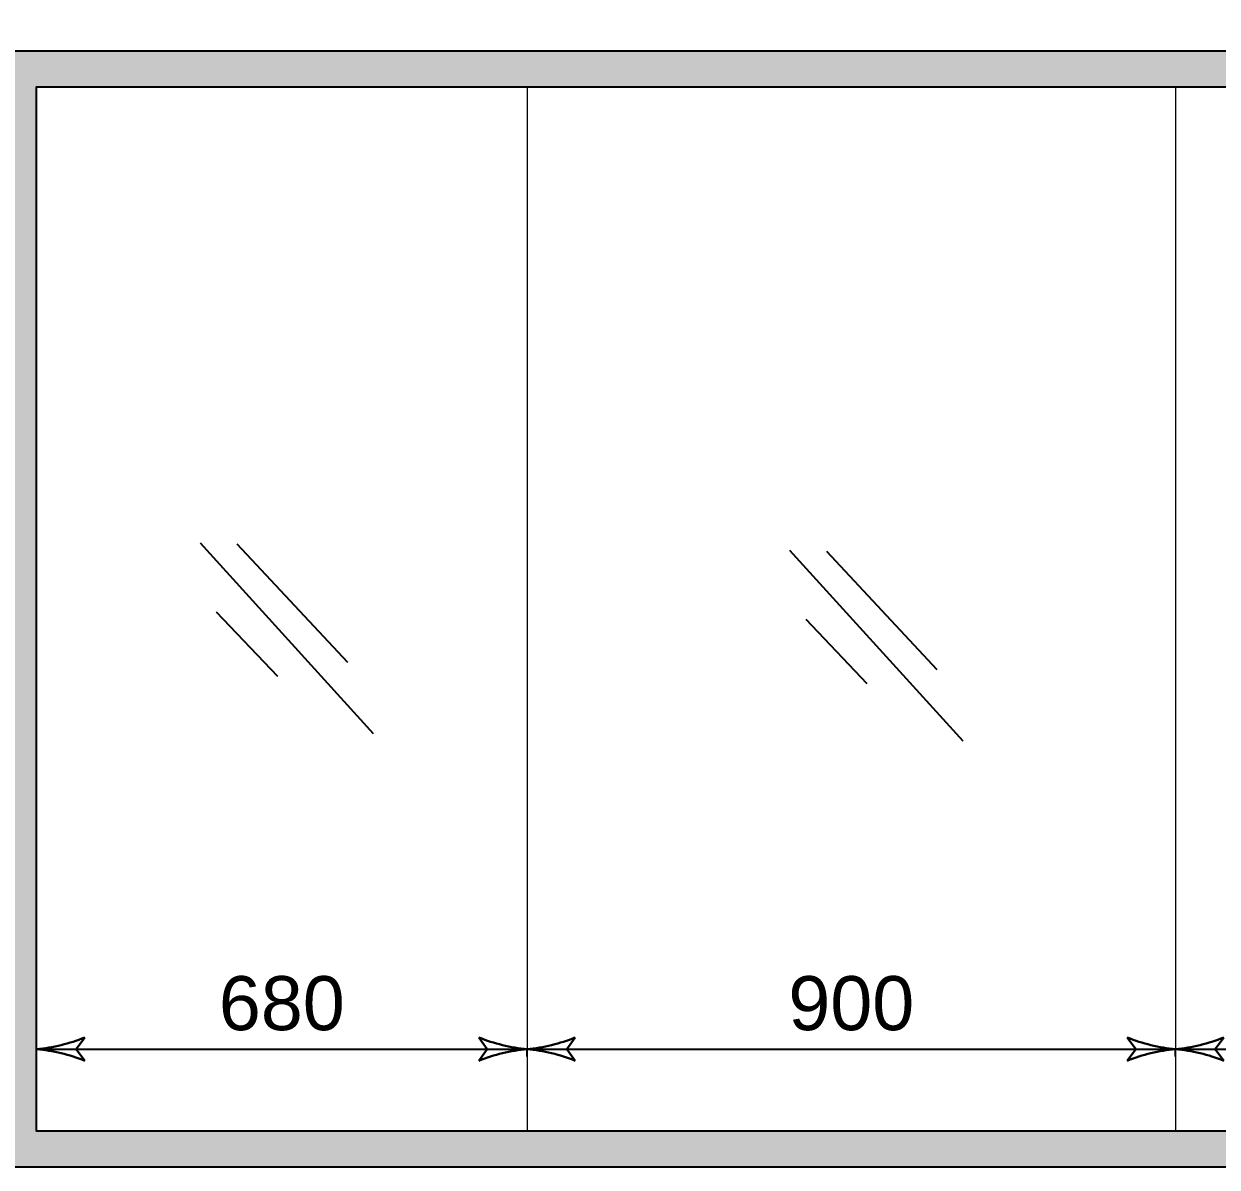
# Model space of a CAD drawing. Header units: millimetres. Extents: x 68727 to 319899, y -4876 to 265722.
# Drawn here: x 271181 to 272837, y 74780 to 76368 of the extents above; entities that cross this region are included whole.
import ezdxf

# ---------------------------------------------------------------- set-up
doc = ezdxf.new("R2010")
doc.units = ezdxf.units.MM
for name, color, linetype, lineweight in [('DIMENTIONS', 7, 'Continuous', 25), ('HACH', 252, 'Continuous', 13), ('wall', 5, 'Continuous', 30)]:
    doc.layers.add(name, color=color, linetype=linetype, lineweight=lineweight)
doc.layers.add('hatch', color=9, linetype='Continuous')
doc.layers.add('POLY', color=6, linetype='Continuous')
doc.styles.get("Standard").update_dxf_attribs({"font": 'arial.ttf'})
doc.dimstyles.new('SC-25', dxfattribs={"dimtxt": 75, "dimasz": 0.4, "dimexe": 1, "dimexo": 100, "dimgap": 25, "dimtad": 1, "dimdec": 0, "dimzin": 0, "dimdsep": 46, "dimtxsty": 'Standard', "dimblk1": 'A1', "dimblk2": 'A1', "dimsah": 1, "dimcen": 0.09, "dimdle": 3, "dimclrd": 1, "dimclre": 1, "dimclrt": 1, "dimadec": 0, "dimazin": 0, "dimtfac": 1, "dimtdec": 0, "dimtofl": 0, "dimtmove": 0, "dimatfit": 2, "dimldrblk": 'A1', "dimfxl": 10, "dimfxlon": 1, "dimtolj": 1, "dimtzin": 0, "dimarcsym": 0})

# ---------------------------------------------------------------- blocks, each defined once
blk = doc.blocks.new('A1')
at = {"layer": 'wall', "color": 1}
for p, q in [((-138.1, 0), (-167.3, 40.5)), ((-167.3, -40.5), (-138.1, 0))]:
    blk.add_line(p, q, dxfattribs=at)
for centre, start, end in [((53.3, 586.5), 248, 264.8035), ((53.3, -586.5), 95.1965, 112)]:
    blk.add_arc(centre, 588.9, start, end, dxfattribs=at)
blk = doc.blocks.new('*D926')
at = {"layer": 'Defpoints', "color": 0, "transparency": 16777216}
for p in [(271152.2, 77763.3), (271152.2, 76326.3), (274406, 76326.3)]:
    blk.add_point(p, dxfattribs=at)
at = {"layer": 'DIMENTIONS', "color": 1, "lineweight": -2, "transparency": 16777216}
for p, q in [((271152.2, 77753.3), (271152.2, 77764.3)), ((274405.6, 77763.3), (271152.6, 77763.3)), ((274406, 77753.3), (274406, 77764.3))]:
    blk.add_line(p, q, dxfattribs=at)
at = {"layer": 'DIMENTIONS', "color": 1, "lineweight": -2, "transparency": 16777216, "xscale": 0.4, "yscale": 0.4, "zscale": 0.4, "rotation": 180}
blk.add_blockref('A1', (271152.2, 77763.3), dxfattribs=at)
at = {"layer": 'DIMENTIONS', "color": 1, "lineweight": -2, "transparency": 16777216, "xscale": 0.4, "yscale": 0.4, "zscale": 0.4}
blk.add_blockref('A1', (274406, 77763.3), dxfattribs=at)
at = {"layer": 'DIMENTIONS', "color": 1, "transparency": 16777216, "insert": (272779.1, 77826.6), "char_height": 75, "attachment_point": 5}
blk.add_mtext('\\A1;3254', dxfattribs=at)
blk = doc.blocks.new('*D939')
at = {"layer": 'Defpoints', "color": 0, "transparency": 16777216}
for p in [(271879.1, 74944.2), (271198.1, 74830.4), (271879.1, 74830.4)]:
    blk.add_point(p, dxfattribs=at)
at = {"layer": 'DIMENTIONS', "color": 1, "lineweight": -2, "transparency": 16777216}
for p, q in [((271198.1, 74934.2), (271198.1, 74945.2)), ((271198.5, 74944.2), (271878.7, 74944.2)), ((271879.1, 74934.2), (271879.1, 74945.2))]:
    blk.add_line(p, q, dxfattribs=at)
at = {"layer": 'DIMENTIONS', "color": 1, "lineweight": -2, "transparency": 16777216, "xscale": 0.4, "yscale": 0.4, "zscale": 0.4, "rotation": 180}
blk.add_blockref('A1', (271198.1, 74944.2), dxfattribs=at)
at = {"layer": 'DIMENTIONS', "color": 1, "lineweight": -2, "transparency": 16777216, "xscale": 0.4, "yscale": 0.4, "zscale": 0.4}
blk.add_blockref('A1', (271879.1, 74944.2), dxfattribs=at)
at = {"layer": 'DIMENTIONS', "color": 1, "transparency": 16777216, "insert": (271538.6, 75007.5), "char_height": 75, "attachment_point": 5}
blk.add_mtext('\\A1;680', dxfattribs=at)
blk = doc.blocks.new('*D940')
at = {"layer": 'Defpoints', "color": 0, "transparency": 16777216}
for p in [(272779.1, 74944.2), (271879.1, 74830.4), (272779.1, 74830.4)]:
    blk.add_point(p, dxfattribs=at)
at = {"layer": 'DIMENTIONS', "color": 1, "lineweight": -2, "transparency": 16777216}
for p, q in [((271879.1, 74934.2), (271879.1, 74945.2)), ((271879.5, 74944.2), (272778.7, 74944.2)), ((272779.1, 74934.2), (272779.1, 74945.2))]:
    blk.add_line(p, q, dxfattribs=at)
at = {"layer": 'DIMENTIONS', "color": 1, "lineweight": -2, "transparency": 16777216, "xscale": 0.4, "yscale": 0.4, "zscale": 0.4, "rotation": 180}
blk.add_blockref('A1', (271879.1, 74944.2), dxfattribs=at)
at = {"layer": 'DIMENTIONS', "color": 1, "lineweight": -2, "transparency": 16777216, "xscale": 0.4, "yscale": 0.4, "zscale": 0.4}
blk.add_blockref('A1', (272779.1, 74944.2), dxfattribs=at)
at = {"layer": 'DIMENTIONS', "color": 1, "transparency": 16777216, "insert": (272329.1, 75007.5), "char_height": 75, "attachment_point": 5}
blk.add_mtext('\\A1;900', dxfattribs=at)
blk = doc.blocks.new('*D941')
at = {"layer": 'Defpoints', "color": 0, "transparency": 16777216}
for p in [(273679.1, 74944.2), (272779.1, 74830.4), (273679.1, 74830.4)]:
    blk.add_point(p, dxfattribs=at)
at = {"layer": 'DIMENTIONS', "color": 1, "lineweight": -2, "transparency": 16777216}
for p, q in [((272779.1, 74934.2), (272779.1, 74945.2)), ((272779.5, 74944.2), (273678.7, 74944.2)), ((273679.1, 74934.2), (273679.1, 74945.2))]:
    blk.add_line(p, q, dxfattribs=at)
at = {"layer": 'DIMENTIONS', "color": 1, "lineweight": -2, "transparency": 16777216, "xscale": 0.4, "yscale": 0.4, "zscale": 0.4, "rotation": 180}
blk.add_blockref('A1', (272779.1, 74944.2), dxfattribs=at)
at = {"layer": 'DIMENTIONS', "color": 1, "lineweight": -2, "transparency": 16777216, "xscale": 0.4, "yscale": 0.4, "zscale": 0.4}
blk.add_blockref('A1', (273679.1, 74944.2), dxfattribs=at)
at = {"layer": 'DIMENTIONS', "color": 1, "transparency": 16777216, "insert": (273229.1, 75007.5), "char_height": 75, "attachment_point": 5}
blk.add_mtext('\\A1;900', dxfattribs=at)

msp = doc.modelspace()

# ---------------------------------------------------------------- hatches: boundary and pattern name
at = {"layer": 'HACH'}
h = msp.add_hatch(color=256, dxfattribs=at)
h.dxf.hatch_style = 1
h.paths.add_polyline_path([(271152.2, 76330.4, 0.414214), (271148.1, 76326.3), (271148.1, 74780.4), (274410.1, 74780.4), (274410.1, 76326.3, 0.414214), (274406, 76330.4)])
h.paths.add_polyline_path([(274360.1, 76280.4), (274360.1, 74830.4), (271198.1, 74830.4), (271198.1, 76280.4)], flags=16)

# ---------------------------------------------------------------- linework, layer by layer
for points in [[(271198.1, 76280.4), (274360.1, 76280.4)], [(271879.1, 76280.4), (271879.1, 74830.4)], [(272779.1, 76280.4), (272779.1, 74830.4)]]:
    msp.add_lwpolyline(points, dxfattribs=at)
at = {"layer": 'hatch'}
for points in [[(271425.2, 75646.9), (271665.4, 75382.3)], [(271476.3, 75645.6), (271629.7, 75481.5)], [(272243.4, 75636.9), (272483.7, 75372.3)], [(272294.6, 75635.7), (272448, 75471.5)], [(271447.5, 75551.3), (271532.5, 75462)], [(272265.8, 75541.3), (272350.8, 75452)]]:
    msp.add_lwpolyline(points, dxfattribs=at)
at = {"layer": 'POLY'}
msp.add_lwpolyline([(271152.2, 76330.4), (274406, 76330.4, -0.414214), (274410.1, 76326.3), (274410.1, 74780.4), (271148.1, 74780.4), (271148.1, 76326.3, -0.414214)], format="xyb", close=True, dxfattribs=at)
msp.add_lwpolyline([(274360.1, 76280.4), (274360.1, 74830.4), (271198.1, 74830.4), (271198.1, 76280.4)], close=True, dxfattribs=at)

# ---------------------------------------------------------------- dimensions: what is measured, and where the dimension line sits
at = {"layer": 'DIMENTIONS'}
for base, p1, p2, picture, middle in [((271152.2, 77763.3), (274406, 76326.3), (271152.2, 76326.3), '*D926', (272779.1, 77826.6)), ((272779.1, 74944.2), (271879.1, 74830.4), (272779.1, 74830.4), '*D940', (272329.1, 75007.5)), ((273679.1, 74944.2), (272779.1, 74830.4), (273679.1, 74830.4), '*D941', (273229.1, 75007.5))]:
    dim = msp.add_linear_dim(base=base, p1=p1, p2=p2, dimstyle='SC-25', override={"dimtmove": 1}, dxfattribs=at)
    dim.commit()
    dim.dimension.update_dxf_attribs({"geometry": picture, "text_midpoint": middle})
dim = msp.add_linear_dim(base=(271879.1, 74944.2), p1=(271198.1, 74830.4), p2=(271879.1, 74830.4), text='680', dimstyle='SC-25', dxfattribs=at)
dim.commit()
dim.dimension.update_dxf_attribs({"geometry": '*D939', "text_midpoint": (271538.6, 75007.5)})

doc.saveas('drawing.dxf')
